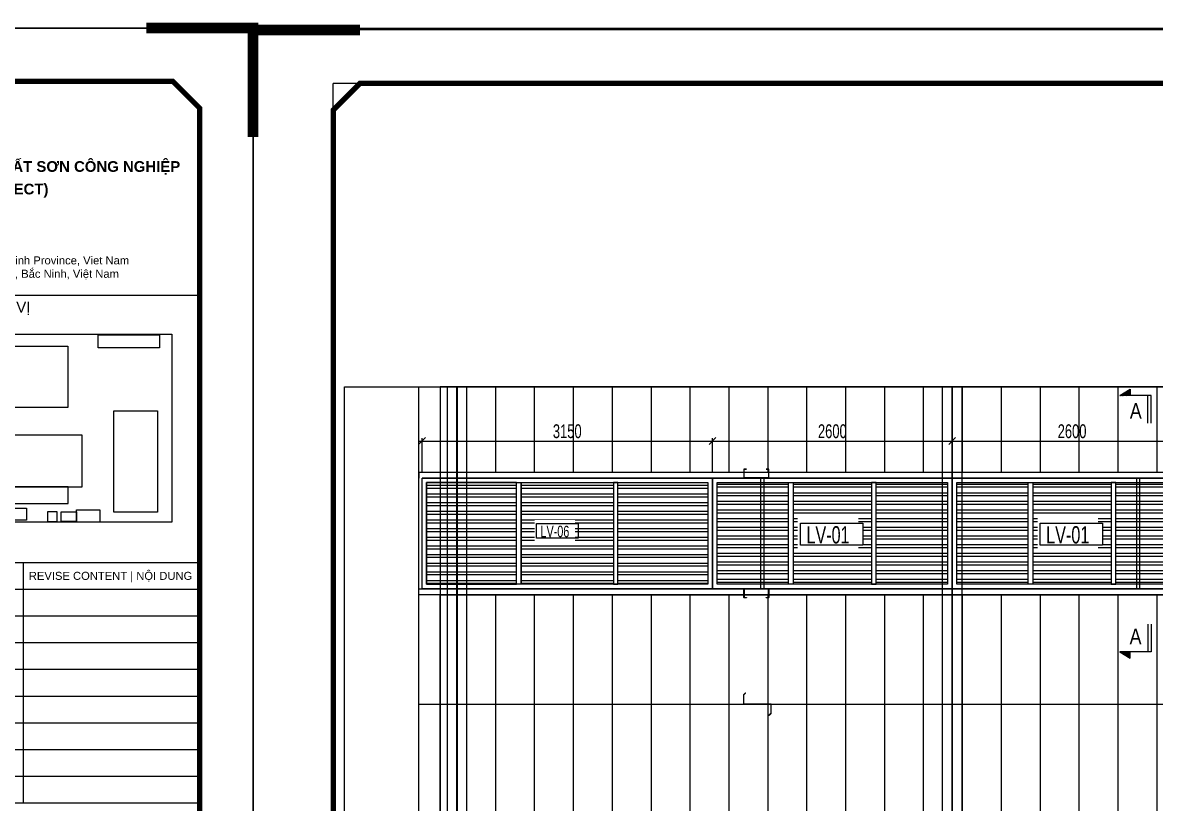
# Model space of a CAD drawing. Header units: inches. Extents: x 340055 to 349452, y -34649 to -30845.
# Drawn here: x 344817.4 to 345063.1, y -33516.9 to -33347.6 of the extents above; entities that cross this region are included whole.
import ezdxf
from ezdxf.enums import TextEntityAlignment as Align

# ---------------------------------------------------------------- set-up
doc = ezdxf.new("R2010")
doc.units = ezdxf.units.IN
doc.header["$MEASUREMENT"] = 0
for name, color, linetype in [('1', 1, 'Continuous'), ('2', 2, 'Continuous'), ('3', 3, 'Continuous'), ('4', 4, 'Continuous'), ('8', 8, 'Continuous'), ('NET IN', 3, 'Continuous')]:
    doc.layers.add(name, color=color, linetype=linetype)
for name, color, linetype, lineweight in [('TL-TIILE BLOCK A2$0$TL-TITLE BLOCK - TEXT @ 1', 7, 'Continuous', 25), ('TL-TIILE BLOCK A2$0$TL-TITLE BLOCK 1', 7, 'Continuous', 50), ('TL-TIILE BLOCK A2$0$TL-TITLE BLOCK 2', 7, 'Continuous', 25), ('TL-TITLE BLOCK - TEXT', 7, 'Continuous', 25)]:
    doc.layers.add(name, color=color, linetype=linetype, lineweight=lineweight)
doc.styles.add('hx2', font='')
doc.styles.add('ST1H', font='vnshxh.shx', dxfattribs={"width": 0.7})
doc.styles.add('TL-TIILE BLOCK A2$0$MEP-TEXT T.BLOCK 1', font='arial.ttf', dxfattribs={"height": 1.5})
doc.styles.add('TL-TIILE BLOCK A2$0$MEP-TEXT T.BLOCK 2', font='arial.ttf')
doc.styles.add('TL-TIILE BLOCK A2$0$MEP-TEXT T.BLOCK 3', font='arial.ttf', dxfattribs={"height": 3})
doc.styles.get('hx2').set_extended_font_data('.VnArial NarrowH')
doc.dimstyles.new('50', dxfattribs={"dimtxt": 3, "dimasz": 1.5, "dimexe": 0.6, "dimexo": 0, "dimtad": 1, "dimdec": 0, "dimlfac": 50, "dimzin": 0, "dimdsep": 46, "dimtxsty": 'ST1H', "dimblk": 'OBLIQUE', "dimcen": 1, "dimdle": 0.6, "dimclrd": 8, "dimclre": 8, "dimclrt": 3, "dimadec": 0, "dimazin": 0, "dimtfac": 1, "dimtdec": 0, "dimtix": 1, "dimtofl": 0, "dimtmove": 0, "dimatfit": 3, "dimfxl": 0, "dimtolj": 1, "dimtzin": 0, "dimlwd": -1, "dimlwe": -1, "dimarcsym": 0})
pattern_1 = [(180, (329650.939, -37732.5742), (-2e-16, -1.25), []), (180, (329650.5223, -37732.1576), (-2e-16, -1.25), [])]
pattern_2 = [(90, (2399.665, 8275.868), (-8.4375, 2e-15), [])]

# ---------------------------------------------------------------- blocks, each defined once
blk = doc.blocks.new('LV-01')
at = {"true_color": 0xc0a22a}
h = blk.add_hatch(dxfattribs=at)
h.set_pattern_fill('ANSI32', color=42, scale=3.333333, angle=135, style=0)
h.set_pattern_definition(pattern_1)
h.paths.add_polyline_path([(343397.39, -39289.43), (343387.06, -39289.43), (343387.06, -39304.1), (343397.39, -39304.1)])
h = blk.add_hatch(dxfattribs=at)
h.set_pattern_fill('ANSI32', color=42, scale=3.333333, angle=135, style=0)
h.set_pattern_definition(pattern_1)
h.paths.add_polyline_path([(343398.06, -39304.1), (343409.4, -39304.1), (343409.4, -39289.43), (343398.06, -39289.43)])
h.paths.add_polyline_path([(343420.4, -39289.43), (343410.06, -39289.43), (343410.06, -39304.1), (343420.4, -39304.1)])
h.paths.add_polyline_path([(343399.13, -39295.27), (343399.13, -39298.46), (343408.15, -39298.46), (343408.15, -39295.27)], flags=16)
at = {"color": 42, "true_color": 0xc0a22a}
for points in [[(343386.39, -39288.76), (343421.06, -39288.76), (343421.06, -39304.76), (343386.39, -39304.76)], [(343387.06, -39289.43), (343420.4, -39289.43), (343420.4, -39304.1), (343387.06, -39304.1)], [(343398.06, -39289.43), (343398.06, -39304.1), (343397.39, -39304.1), (343397.39, -39289.43)], [(343409.4, -39289.43), (343409.4, -39304.1), (343410.06, -39304.1), (343410.06, -39289.43)]]:
    blk.add_lwpolyline(points, close=True, dxfattribs=at)
at = {"layer": '3', "insert": (343399.98, -39296.99), "char_height": 2.5, "attachment_point": 4, "style": 'ST1H', "bg_fill": 2}
blk.add_mtext('\\A1;LV-01', dxfattribs=at)
at = {"color": 8}
blk.add_lwpolyline([(343399.13, -39295.27), (343408.15, -39295.27), (343408.15, -39298.46), (343399.13, -39298.46)], close=True, dxfattribs=at)
blk = doc.blocks.new('_Oblique')
at = {"color": 0, "linetype": 'ByBlock', "lineweight": -2}
blk.add_line((-0.5, -0.5), (0.5, 0.5), dxfattribs=at)
blk = doc.blocks.new('*D316')
at = {"color": 8, "transparency": 16777216}
for p, q in [((344903.39, -33438.3), (344967.59, -33438.3)), ((344903.99, -33445.01), (344903.99, -33437.7)), ((344966.99, -33445.01), (344966.99, -33437.7))]:
    blk.add_line(p, q, dxfattribs=at)
at = {"layer": 'Defpoints', "color": 0, "transparency": 16777216}
for p in [(344966.99, -33438.3), (344903.99, -33445.01), (344966.99, -33445.01)]:
    blk.add_point(p, dxfattribs=at)
at = {"color": 8, "transparency": 16777216, "xscale": 1.5, "yscale": 1.5, "zscale": 1.5, "rotation": 180}
blk.add_blockref('_Oblique', (344903.99, -33438.3), dxfattribs=at)
at = {"color": 8, "transparency": 16777216, "xscale": 1.5, "yscale": 1.5, "zscale": 1.5}
blk.add_blockref('_Oblique', (344966.99, -33438.3), dxfattribs=at)
at = {"color": 3, "transparency": 16777216, "insert": (344935.49, -33436.18), "char_height": 3, "attachment_point": 5, "style": 'ST1H'}
blk.add_mtext('\\A1;3150', dxfattribs=at)
blk = doc.blocks.new('*D317')
at = {"color": 8, "transparency": 16777216}
for p, q in [((344966.39, -33438.3), (345019.59, -33438.3)), ((344966.99, -33445.01), (344966.99, -33437.7)), ((345018.99, -33446.31), (345018.99, -33437.7))]:
    blk.add_line(p, q, dxfattribs=at)
at = {"layer": 'Defpoints', "color": 0, "transparency": 16777216}
for p in [(345018.99, -33438.3), (344966.99, -33445.01), (345018.99, -33446.31)]:
    blk.add_point(p, dxfattribs=at)
at = {"color": 8, "transparency": 16777216, "xscale": 1.5, "yscale": 1.5, "zscale": 1.5, "rotation": 180}
blk.add_blockref('_Oblique', (344966.99, -33438.3), dxfattribs=at)
at = {"color": 8, "transparency": 16777216, "xscale": 1.5, "yscale": 1.5, "zscale": 1.5}
blk.add_blockref('_Oblique', (345018.99, -33438.3), dxfattribs=at)
at = {"color": 3, "transparency": 16777216, "insert": (344992.99, -33436.18), "char_height": 3, "attachment_point": 5, "style": 'ST1H'}
blk.add_mtext('\\A1;2600', dxfattribs=at)
blk = doc.blocks.new('*D318')
at = {"color": 8, "transparency": 16777216}
for p, q in [((345018.39, -33438.3), (345071.6, -33438.3)), ((345018.99, -33445.01), (345018.99, -33437.7)), ((345071, -33446.31), (345071, -33437.7))]:
    blk.add_line(p, q, dxfattribs=at)
at = {"layer": 'Defpoints', "color": 0, "transparency": 16777216}
for p in [(345071, -33438.3), (345018.99, -33445.01), (345071, -33446.31)]:
    blk.add_point(p, dxfattribs=at)
at = {"color": 8, "transparency": 16777216, "xscale": 1.5, "yscale": 1.5, "zscale": 1.5, "rotation": 180}
blk.add_blockref('_Oblique', (345018.99, -33438.3), dxfattribs=at)
at = {"color": 8, "transparency": 16777216, "xscale": 1.5, "yscale": 1.5, "zscale": 1.5}
blk.add_blockref('_Oblique', (345071, -33438.3), dxfattribs=at)
at = {"color": 3, "transparency": 16777216, "insert": (345044.99, -33436.18), "char_height": 3, "attachment_point": 5, "style": 'ST1H'}
blk.add_mtext('\\A1;2600', dxfattribs=at)
blk = doc.blocks.new('MC')
at = {"layer": '2'}
h = blk.add_hatch(dxfattribs=at)
h.set_pattern_fill('ANSI31', color=256, style=0)
h.paths.add_polyline_path([(-113.47, 4283.2), (-115.93, 4283.2), (-113.47, 4279.14)])
for p, q in [((-102.86, 4291.26), (-113.47, 4291.26)), ((-113.47, 4291.26), (-113.47, 4279.14)), ((-102.86, 4290.02), (-113.47, 4290.02)), ((-113.47, 4279.14), (-115.93, 4283.2)), ((-115.93, 4283.2), (-113.47, 4283.2))]:
    blk.add_line(p, q, dxfattribs=at)
blk = doc.blocks.new('*U218')
at = {"layer": '2'}
h = blk.add_hatch(dxfattribs=at)
h.set_pattern_fill('ANSI31', color=256, scale=0.666667, angle=-90, style=0)
h.set_pattern_definition([(315, (-2846.55065, 39.08049), (0.058925565, 0.058925565), [])])
h.paths.add_polyline_path([(8.92, 114.73), (8.92, 116.37), (6.21, 114.73)])
for p, q in [((6.21, 114.73), (8.92, 116.37)), ((14.29, 114.73), (6.21, 114.73)), ((8.92, 116.37), (8.92, 114.73)), ((13.46, 107.65), (13.46, 114.73)), ((14.29, 107.65), (14.29, 114.73))]:
    blk.add_line(p, q, dxfattribs=at)
at = {"layer": '1', "xscale": -0.6666666666660745, "yscale": 0.6666666666660745, "zscale": 0.6666666666660603, "rotation": 270}
blk.add_blockref('MC', (-2846.55, 124.54), dxfattribs=at)
at = {"style": 'hx2'}
for tag, p in [('A', (10.34, 108.82)), ('B', (10.28, 50.84))]:
    blk.add_attdef(tag, text='', height=4, dxfattribs=at).set_placement(p, align=Align.CENTER)
blk = doc.blocks.new('kt kien truc 1')
at = {"layer": 'Defpoints'}
for p in [(20, 410), (15, 405)]:
    blk.add_line(p, (15, 410), dxfattribs=at)
at = {"layer": 'Defpoints', "color": 8, "const_width": 2}
for points in [[(0, 400), (0, 420), (20, 420)], [(594, 400), (594, 420), (574, 420)]]:
    blk.add_lwpolyline(points, dxfattribs=at)
at = {"layer": 'Defpoints', "color": 8}
blk.add_lwpolyline([(0, 0), (594, 0), (594, 420), (0, 420)], close=True, dxfattribs=at)
at = {"layer": 'TL-TIILE BLOCK A2$0$TL-TITLE BLOCK 1', "const_width": 1}
blk.add_lwpolyline([(20, 10), (579, 10), (584, 15), (584, 405), (579, 410), (20, 410), (15, 405), (15, 15)], close=True, dxfattribs=at)
at = {"layer": 'TL-TIILE BLOCK A2$0$TL-TITLE BLOCK 2'}
for p, q in [((584, 370), (509, 370)), ((584, 320), (509, 320)), ((584, 320), (509, 320)), ((551, 320), (551, 275)), ((584, 315), (509, 315)), ((584, 310), (509, 310)), ((584, 305), (509, 305)), ((584, 300), (509, 300)), ((584, 295), (509, 295)), ((584, 290), (509, 290)), ((584, 285), (509, 285)), ((584, 280), (509, 280)), ((584, 275), (509, 275))]:
    blk.add_line(p, q, dxfattribs=at)
at = {"layer": 'TL-TITLE BLOCK - TEXT'}
for points in [[(513.08, 362.74), (578.82, 362.74), (578.82, 327.57), (513.08, 327.57)], [(565.02, 362.59), (576.46, 362.59), (576.46, 360.17), (565.02, 360.17)], [(567.94, 348.43), (576.11, 348.43), (576.11, 329.45), (567.94, 329.45)], [(548.22, 334.18), (562.02, 334.18), (562.02, 343.86), (548.22, 343.86)], [(544.26, 331.1), (559.38, 331.1), (559.38, 334.18), (544.26, 334.18)], [(538.4, 330.18), (551.6, 330.18), (551.6, 327.98), (538.4, 327.98)], [(557.33, 329.49), (555.56, 329.49), (555.56, 327.72), (557.33, 327.72)], [(558.07, 329.49), (560.93, 329.49), (560.93, 327.69), (558.07, 327.69)], [(560.93, 329.89), (565.33, 329.89), (565.33, 327.6), (560.93, 327.6)]]:
    blk.add_lwpolyline(points, close=True, dxfattribs=at)
blk.add_lwpolyline([(545.12, 360.52), (559.34, 360.52), (559.34, 349.03), (548.86, 349.03), (548.86, 353.14), (545.12, 353.14), (545.12, 360.52)], dxfattribs=at)
at = {"layer": 'TL-TIILE BLOCK A2$0$TL-TITLE BLOCK - TEXT @ 1', "attachment_point": 1}
for s, width, insert, char_height, style in [('\\pi0.50923;{\\fArial|b1|i0|c0|p34;MỞ RỘNG XƯỞNG SẢN XUẤT SƠN CÔNG NGHIỆP}', 68.8384, (511.72, 395.1), 2, 'TL-TIILE BLOCK A2$0$MEP-TEXT T.BLOCK 3'), ('\\pi0.50924;{\\fArial|b1|i0|c0|p34;(POWER PROJECT)}', 32.1689, (528.82, 390.88), 2, 'TL-TIILE BLOCK A2$0$MEP-TEXT T.BLOCK 3'), ('ADD:^II4-1, Que Vo Industrial Park, Bac Ninh Province, Viet Nam ', 66.5482, (510.78, 377.29), 1.5, 'TL-TIILE BLOCK A2$0$MEP-TEXT T.BLOCK 1'), ('Địa chỉ: Lô I4-1, Khu công nghiệp Quế Võ, Bắc Ninh, Việt Nam', 66.5482, (510.78, 374.79), 1.5, 'TL-TIILE BLOCK A2$0$MEP-TEXT T.BLOCK 1'), ('KEY PLAN | MẶT BẰNG ĐỊNH VỊ', 66.5482, (510.78, 368.79), 2, 'TL-TIILE BLOCK A2$0$MEP-TEXT T.BLOCK 2'), ('REVISE CONTENT | NỘI DUNG', 37.618, (552.04, 318.29), 1.5, 'TL-TIILE BLOCK A2$0$MEP-TEXT T.BLOCK 1')]:
    blk.add_mtext_dynamic_manual_height_columns(s, width=width, gutter_width=15, heights=[0], dxfattribs=dict(at, insert=insert, char_height=char_height, style=style))

msp = doc.modelspace()

# ---------------------------------------------------------------- hatches: boundary and pattern name
h = msp.add_hatch()
h.set_pattern_fill('ANSI31', color=3, scale=67.5, angle=45, style=0)
h.set_pattern_definition(pattern_2)
h.paths.add_polyline_path([(344907.9385, -33445.0132), (345442.2874, -33445.0132), (345442.2874, -33426.5398), (344907.9385, -33426.5398)])
h = msp.add_hatch()
h.set_pattern_fill('ANSI31', color=3, scale=67.5, angle=45, style=0)
h.set_pattern_definition(pattern_2)
h.paths.add_polyline_path([(344907.9385, -33471.6132), (345442.2874, -33471.6132), (345442.2874, -33526.6101), (344907.9385, -33526.6101)])
at = {"layer": '2'}
h = msp.add_hatch(dxfattribs=at)
h.set_pattern_fill('ANSI31', color=8, scale=0.45, angle=90, style=0)
h.set_pattern_definition([(135, (333073.8207, -74983.54115), (-0.03977475644, -0.03977475644), [])])
h.paths.add_polyline_path([(344973.7126, -33493.3349), (344973.7126, -33495.3749), (344979.6556, -33495.3749), (344979.6556, -33497.3343), (344979.248, -33497.7419), (344979.2883, -33497.7822), (344979.7126, -33497.3579), (344979.7126, -33495.3179), (344973.7696, -33495.3179), (344973.7696, -33493.3585), (344974.1772, -33492.951), (344974.1369, -33492.9107)])

# ---------------------------------------------------------------- linework, layer by layer
at = {"color": 8}
for points in [[(344887.1451, -33426.5398), (345456.4831, -33426.5398), (345456.4831, -33602.3297), (344887.1451, -33602.3297)], [(344907.9385, -33445.0132), (345442.2874, -33445.0132), (345442.2874, -33426.5398), (344907.9385, -33426.5398)], [(344924.4919, -33447.3132), (344904.9919, -33447.3132), (344904.9919, -33469.3132), (344924.4919, -33469.3132)], [(344907.9385, -33471.6132), (345442.2874, -33471.6132), (345442.2874, -33526.6101), (344907.9385, -33526.6101)]]:
    msp.add_lwpolyline(points, close=True, dxfattribs=at)
at = {"color": 6}
msp.add_lwpolyline([(344907.9385, -33526.6101), (344903.3119, -33526.6101), (344903.3119, -33426.5398), (344907.9385, -33426.5398)], close=True, dxfattribs=at)
at = {"color": 42, "true_color": 0xc0a22a}
for points in [[(344925.4919, -33447.3132), (344925.4919, -33469.3132), (344924.4919, -33469.3132), (344924.4919, -33447.3132)], [(344925.4919, -33447.3132), (344945.4868, -33447.3132), (344945.4868, -33469.3132), (344925.4919, -33469.3132)], [(344945.4868, -33447.3132), (344945.4868, -33469.3132), (344946.4868, -33469.3132), (344946.4868, -33447.3132)]]:
    msp.add_lwpolyline(points, close=True, dxfattribs=at)
at = {"layer": '2', "color": 8}
msp.add_line((344903.3119, -33495.3749), (345446.7124, -33495.3749), dxfattribs=at)
for points in [[(345446.7124, -33446.3132), (344903.9919, -33446.3132)], [(344903.9919, -33470.3132), (345446.7124, -33470.3132)]]:
    msp.add_lwpolyline(points, dxfattribs=at)
at = {"layer": '2', "color": 8, "ltscale": 50}
for points in [[(344978.6031, -33444.4232), (344979.1431, -33444.4232), (344979.1431, -33446.2532), (344973.8631, -33446.2532), (344973.8631, -33444.4232), (344974.4031, -33444.4232), (344974.4031, -33444.3632), (344973.8631, -33444.3632, 0.41421356), (344973.8031, -33444.4232), (344973.8031, -33446.2532, 0.41421356), (344973.8631, -33446.3132), (344979.1431, -33446.3132, 0.41421356), (344979.2031, -33446.2532), (344979.2031, -33444.4232, 0.41421356), (344979.1431, -33444.3632), (344978.6031, -33444.3632), (344978.6031, -33444.4232)], [(344978.6031, -33472.2032), (344979.1431, -33472.2032), (344979.1431, -33470.3732), (344973.8631, -33470.3732), (344973.8631, -33472.2032), (344974.4031, -33472.2032), (344974.4031, -33472.2632), (344973.8631, -33472.2632, -0.41421356), (344973.8031, -33472.2032), (344973.8031, -33470.3732, -0.41421356), (344973.8631, -33470.3132), (344979.1431, -33470.3132, -0.41421356), (344979.2031, -33470.3732), (344979.2031, -33472.2032, -0.41421356), (344979.1431, -33472.2632), (344978.6031, -33472.2632), (344978.6031, -33472.2032)]]:
    msp.add_lwpolyline(points, format="xyb", dxfattribs=at)
at = {"layer": '2', "color": 8}
for points in [[(344977.5119, -33446.3132), (344978.1119, -33446.3132), (344978.1119, -33470.3132), (344977.5119, -33470.3132)], [(345059.0115, -33446.3132), (345059.6115, -33446.3132), (345059.6115, -33470.3132), (345059.0115, -33470.3132)], [(344973.7126, -33493.3349), (344973.7126, -33495.3749), (344979.6556, -33495.3749), (344979.6556, -33497.3343), (344979.248, -33497.7419), (344979.2883, -33497.7822), (344979.7126, -33497.3579), (344979.7126, -33495.3179), (344973.7696, -33495.3179), (344973.7696, -33493.3585), (344974.1772, -33492.951), (344974.1369, -33492.9107)]]:
    msp.add_lwpolyline(points, close=True, dxfattribs=at)
at = {"layer": '4', "color": 8}
for p, q in [((344903.3119, -33445.0132), (344903.3119, -33446.3132)), ((344903.9919, -33470.3132), (345446.7124, -33470.3132))]:
    msp.add_line(p, q, dxfattribs=at)
for points in [[(344903.3119, -33445.0132), (345446.7124, -33445.0132)], [(345446.7124, -33446.3132), (344903.9919, -33446.3132)]]:
    msp.add_lwpolyline(points, dxfattribs=at)
msp.add_lwpolyline([(345446.7124, -33470.3132), (345446.7124, -33471.6132), (344903.3119, -33471.6132), (344903.3119, -33470.3132)], close=True, dxfattribs=at)
at = {"layer": '8', "color": 8}
for p, q in [((344909.4919, -33531.4195), (344909.4919, -33426.5398)), ((344911.5519, -33531.7492), (344911.5519, -33426.5398)), ((344911.6719, -33531.4195), (344911.6719, -33426.5398)), ((344913.7319, -33531.4195), (344913.7319, -33426.5398)), ((345016.8924, -33531.4195), (345016.8924, -33426.5398)), ((345018.952, -33531.7503), (345018.952, -33426.5398)), ((345019.072, -33531.4206), (345019.072, -33426.5398)), ((345021.1324, -33531.4195), (345021.1324, -33426.5398))]:
    msp.add_line(p, q, dxfattribs=at)
at = {"layer": 'NET IN'}
msp.add_lwpolyline([(344178.5705, -33348.7137), (344867.3504, -33348.7137), (344867.3504, -33835.3143), (344178.5705, -33835.3143)], close=True, dxfattribs=at)

# ---------------------------------------------------------------- block references
at = {"layer": '3', "xscale": 1.159562065285868, "yscale": 1.159562065285868, "zscale": 1.159562065285868}
msp.add_blockref('kt kien truc 1', (344178.5705, -33835.7298), dxfattribs=at)

# ---------------------------------------------------------------- dimensions: what is measured, and where the dimension line sits
at = {"color": 1, "true_color": 0xfa051e}
dim = msp.add_linear_dim(base=(344966.9868, -33438.3034), p1=(344903.9919, -33445.0132), p2=(344966.9868, -33445.0132), dimstyle='50', dxfattribs=at)
dim.commit()
dim.dimension.update_dxf_attribs({"geometry": '*D316', "text_midpoint": (344935.4894, -33436.1784)})

# ---------------------------------------------------------------- next in the draw order: block references
at = {"color": 8, "xscale": 1.5, "yscale": 1.5, "zscale": 1.5}
msp.add_blockref('LV-01', (-170060.6012, 25486.8341), dxfattribs=at)

# ---------------------------------------------------------------- next in the draw order: block references
at = {"xscale": 0.84375, "yscale": 0.84375, "zscale": 0.84375}
msp.add_blockref('*U218', (345050.0849, -33525.2497), dxfattribs=at).add_auto_attribs({'B': 'a', 'A': 'a'})
at = {"color": 8, "xscale": 1.5, "yscale": 1.5, "zscale": 1.5}
msp.add_blockref('LV-01', (-170112.6053, 25486.8341), dxfattribs=at)

# ---------------------------------------------------------------- next in the draw order: hatches: boundary and pattern name
at = {"true_color": 0xc0a22a}
h = msp.add_hatch(dxfattribs=at)
h.set_pattern_fill('ANSI32', color=42, scale=5, angle=135, style=0)
h.set_pattern_definition([(180, (2399.6646, 8275.8678), (-2e-16, -1.875), []), (180, (2399.0396, 8276.4928), (-2e-16, -1.875), [])])
h.paths.add_polyline_path([(344946.4868, -33447.3132), (344965.9868, -33447.3132), (344965.9868, -33469.3132), (344946.4868, -33469.3132)])
h.paths.add_polyline_path([(344925.4919, -33447.3132), (344945.4868, -33447.3132), (344945.4868, -33469.3132), (344925.4919, -33469.3132)])
h.paths.add_polyline_path([(344924.4919, -33447.3132), (344904.9919, -33447.3132), (344904.9919, -33469.3132), (344924.4919, -33469.3132)])

# ---------------------------------------------------------------- next in the draw order: linework, layer by layer
at = {"color": 42, "true_color": 0xc0a22a}
for points in [[(344903.9919, -33446.3132), (344966.9868, -33446.3132), (344966.9868, -33470.3132), (344903.9919, -33470.3132)], [(344904.9919, -33447.3132), (344965.9868, -33447.3132), (344965.9868, -33469.3132), (344904.9919, -33469.3132)]]:
    msp.add_lwpolyline(points, close=True, dxfattribs=at)
at = {"color": 8}
msp.add_lwpolyline([(344946.4868, -33447.3132), (344965.9868, -33447.3132), (344965.9868, -33469.3132), (344946.4868, -33469.3132)], close=True, dxfattribs=at)

# ---------------------------------------------------------------- next in the draw order: dimensions: what is measured, and where the dimension line sits
at = {"color": 1, "true_color": 0xfa051e}
for base, p1, p2, picture, middle in [((345018.9909, -33438.3034), (344966.9868, -33445.0132), (345018.9909, -33446.3132), '*D317', (344992.9889, -33436.1784)), ((345070.9951, -33438.3034), (345018.9909, -33445.0132), (345070.9951, -33446.3132), '*D318', (345044.993, -33436.1784))]:
    dim = msp.add_linear_dim(base=base, p1=p1, p2=p2, dimstyle='50', override={"dimtmove": 1}, dxfattribs=at)
    dim.commit()
    dim.dimension.update_dxf_attribs({"geometry": picture, "text_midpoint": middle})

# ---------------------------------------------------------------- next in the draw order: texts
at = {"layer": '3', "insert": (344929.6884, -33457.9172), "char_height": 2.5, "attachment_point": 4, "style": 'ST1H', "bg_fill": 2}
msp.add_mtext('\\A1;LV-06', dxfattribs=at)

# ---------------------------------------------------------------- next in the draw order: linework, layer by layer
at = {"color": 1, "true_color": 0xfa051e}
msp.add_lwpolyline([(344928.8363, -33456.2013), (344937.8651, -33456.2013), (344937.8651, -33459.3841), (344928.8363, -33459.3841)], close=True, dxfattribs=at)
at = {"layer": 'NET IN'}
msp.add_lwpolyline([(344867.3504, -33348.7137), (345556.1302, -33348.7137), (345556.1302, -33835.3143), (344867.3504, -33835.3143)], close=True, dxfattribs=at)

# ---------------------------------------------------------------- next in the draw order: block references
at = {"layer": '3', "xscale": 1.159562065285868, "yscale": 1.159562065285868, "zscale": 1.159562065285868}
msp.add_blockref('kt kien truc 1', (344867.3504, -33836.1453), dxfattribs=at)

doc.saveas('drawing.dxf')
